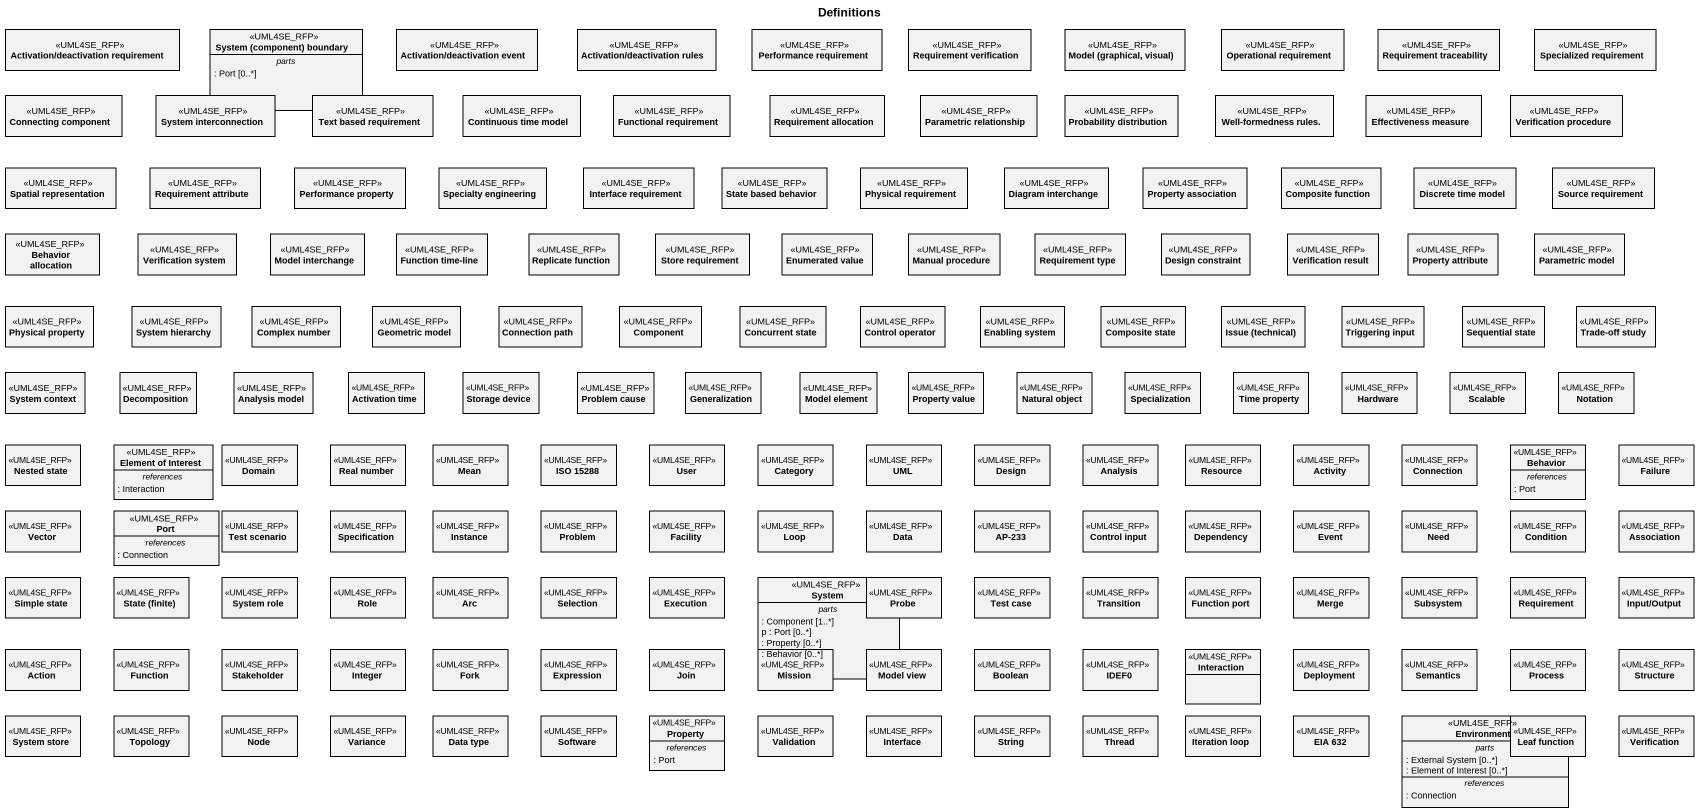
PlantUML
@startuml
title Definitions
hide circle
hide empty members
class "Activation/deactivation requirement" as Activation_deactivation <<UML4SE_RFP>>
class "System (component) boundary" as System_component_boundary <<UML4SE_RFP>> {
  -- parts --
  : Port [0..*]
}
class "Activation/deactivation event" as Activation_deactivation_2 <<UML4SE_RFP>>
class "Activation/deactivation rules" as Activation_deactivation_3 <<UML4SE_RFP>>
class "Performance requirement" as Performance_requirement <<UML4SE_RFP>>
class "Requirement verification" as Requirement_verification <<UML4SE_RFP>>
class "Model (graphical, visual)" as Model_graphical_visual <<UML4SE_RFP>>
class "Operational requirement" as Operational_requirement <<UML4SE_RFP>>
class "Requirement traceability" as Requirement_traceability <<UML4SE_RFP>>
class "Specialized requirement" as Specialized_requirement <<UML4SE_RFP>>
class "Connecting component" as Connecting_component <<UML4SE_RFP>>
class "System interconnection" as System_interconnection <<UML4SE_RFP>>
class "Text based requirement" as Text_based_requirement <<UML4SE_RFP>>
class "Continuous time model" as Continuous_time_model <<UML4SE_RFP>>
class "Functional requirement" as Functional_requirement <<UML4SE_RFP>>
class "Requirement allocation" as Requirement_allocation <<UML4SE_RFP>>
class "Parametric relationship" as Parametric_relationship <<UML4SE_RFP>>
class "Probability distribution" as Probability_distribution <<UML4SE_RFP>>
class "Well-formedness rules." as Well_formedness_rules <<UML4SE_RFP>>
class "Effectiveness measure" as Effectiveness_measure <<UML4SE_RFP>>
class "Verification procedure" as Verification_procedure <<UML4SE_RFP>>
class "Spatial representation" as Spatial_representation <<UML4SE_RFP>>
class "Requirement attribute" as Requirement_attribute <<UML4SE_RFP>>
class "Performance property" as Performance_property <<UML4SE_RFP>>
class "Specialty engineering" as Specialty_engineering <<UML4SE_RFP>>
class "Interface requirement" as Interface_requirement <<UML4SE_RFP>>
class "State based behavior" as State_based_behavior <<UML4SE_RFP>>
class "Physical requirement" as Physical_requirement <<UML4SE_RFP>>
class "Diagram interchange" as Diagram_interchange <<UML4SE_RFP>>
class "Property association" as Property_association <<UML4SE_RFP>>
class "Composite function" as Composite_function <<UML4SE_RFP>>
class "Discrete time model" as Discrete_time_model <<UML4SE_RFP>>
class "Source requirement" as Source_requirement <<UML4SE_RFP>>
class "Behavior allocation" as Behavior_allocation <<UML4SE_RFP>>
class "Verification system" as Verification_system <<UML4SE_RFP>>
class "Model interchange" as Model_interchange <<UML4SE_RFP>>
class "Function time-line" as Function_time_line <<UML4SE_RFP>>
class "Replicate function" as Replicate_function <<UML4SE_RFP>>
class "Store requirement" as Store_requirement <<UML4SE_RFP>>
class "Enumerated value" as Enumerated_value <<UML4SE_RFP>>
class "Manual procedure" as Manual_procedure <<UML4SE_RFP>>
class "Requirement type" as Requirement_type <<UML4SE_RFP>>
class "Design constraint" as Design_constraint <<UML4SE_RFP>>
class "Verification result" as Verification_result <<UML4SE_RFP>>
class "Property attribute" as Property_attribute <<UML4SE_RFP>>
class "Parametric model" as Parametric_model <<UML4SE_RFP>>
class "Physical property" as Physical_property <<UML4SE_RFP>>
class "System hierarchy" as System_hierarchy <<UML4SE_RFP>>
class "Complex number" as Complex_number <<UML4SE_RFP>>
class "Geometric model" as Geometric_model <<UML4SE_RFP>>
class "Connection path" as Connection_path <<UML4SE_RFP>>
class "Component" as Component_ <<UML4SE_RFP>>
class "Concurrent state" as Concurrent_state <<UML4SE_RFP>>
class "Control operator" as Control_operator <<UML4SE_RFP>>
class "Enabling system" as Enabling_system <<UML4SE_RFP>>
class "Composite state" as Composite_state <<UML4SE_RFP>>
class "Issue (technical)" as Issue_technical <<UML4SE_RFP>>
class "Triggering input" as Triggering_input <<UML4SE_RFP>>
class "Sequential state" as Sequential_state <<UML4SE_RFP>>
class "Trade-off study" as Trade_off_study <<UML4SE_RFP>>
class "System context" as System_context <<UML4SE_RFP>>
class Decomposition <<UML4SE_RFP>>
class "Analysis model" as Analysis_model <<UML4SE_RFP>>
class "Activation time" as Activation_time <<UML4SE_RFP>>
class "Storage device" as Storage_device <<UML4SE_RFP>>
class "Problem cause" as Problem_cause <<UML4SE_RFP>>
class Generalization <<UML4SE_RFP>>
class "Model element" as Model_element <<UML4SE_RFP>>
class "Property value" as Property_value <<UML4SE_RFP>>
class "Natural object" as Natural_object <<UML4SE_RFP>>
class Specialization <<UML4SE_RFP>>
class "Time property" as Time_property <<UML4SE_RFP>>
class Hardware <<UML4SE_RFP>>
class Scalable <<UML4SE_RFP>>
class Notation <<UML4SE_RFP>>
class "Nested state" as Nested_state <<UML4SE_RFP>>
class "Element of Interest" as Element_of_Interest <<UML4SE_RFP>> {
  -- references --
  : Interaction
}
class Domain <<UML4SE_RFP>>
class "Real number" as Real_number <<UML4SE_RFP>>
class Mean <<UML4SE_RFP>>
class "ISO 15288" as ISO_15288 <<UML4SE_RFP>>
class User <<UML4SE_RFP>>
class Category <<UML4SE_RFP>>
class UML <<UML4SE_RFP>>
class Design <<UML4SE_RFP>>
class Analysis <<UML4SE_RFP>>
class Resource <<UML4SE_RFP>>
class Activity <<UML4SE_RFP>>
class Connection <<UML4SE_RFP>>
class Behavior <<UML4SE_RFP>> {
  -- references --
  : Port
}
class Failure <<UML4SE_RFP>>
class Vector <<UML4SE_RFP>>
class "Port" as Port_ <<UML4SE_RFP>> {
  -- references --
  : Connection
}
class "Test scenario" as Test_scenario <<UML4SE_RFP>>
class Specification <<UML4SE_RFP>>
class Instance <<UML4SE_RFP>>
class Problem <<UML4SE_RFP>>
class Facility <<UML4SE_RFP>>
class "Loop" as Loop_ <<UML4SE_RFP>>
class Data <<UML4SE_RFP>>
class "AP-233" as AP_233 <<UML4SE_RFP>>
class "Control input" as Control_input <<UML4SE_RFP>>
class Dependency <<UML4SE_RFP>>
class Event <<UML4SE_RFP>>
class Need <<UML4SE_RFP>>
class Condition <<UML4SE_RFP>>
class Association <<UML4SE_RFP>>
class "Simple state" as Simple_state <<UML4SE_RFP>>
class "State (finite)" as State_finite <<UML4SE_RFP>>
class "System role" as System_role <<UML4SE_RFP>>
class Role <<UML4SE_RFP>>
class Arc <<UML4SE_RFP>>
class Selection <<UML4SE_RFP>>
class Execution <<UML4SE_RFP>>
class System <<UML4SE_RFP>> {
  -- parts --
  : Component [1..*]
  p : Port [0..*]
  : Property [0..*]
  : Behavior [0..*]
}
class Probe <<UML4SE_RFP>>
class "Test case" as Test_case <<UML4SE_RFP>>
class Transition <<UML4SE_RFP>>
class "Function port" as Function_port <<UML4SE_RFP>>
class Merge <<UML4SE_RFP>>
class Subsystem <<UML4SE_RFP>>
class Requirement <<UML4SE_RFP>>
class "Input/Output" as Input_Output <<UML4SE_RFP>>
class "Action" as Action_ <<UML4SE_RFP>>
class Function <<UML4SE_RFP>>
class Stakeholder <<UML4SE_RFP>>
class Integer <<UML4SE_RFP>>
class "Fork" as Fork_ <<UML4SE_RFP>>
class Expression <<UML4SE_RFP>>
class Join <<UML4SE_RFP>>
class Mission <<UML4SE_RFP>>
class "Model view" as Model_view <<UML4SE_RFP>>
class Boolean <<UML4SE_RFP>>
class IDEF0 <<UML4SE_RFP>>
class Interaction <<UML4SE_RFP>>
class Deployment <<UML4SE_RFP>>
class Semantics <<UML4SE_RFP>>
class "Process" as Process_ <<UML4SE_RFP>>
class Structure <<UML4SE_RFP>>
class "System store" as System_store <<UML4SE_RFP>>
class Topology <<UML4SE_RFP>>
class "Node" as Node_ <<UML4SE_RFP>>
class Variance <<UML4SE_RFP>>
class "Data type" as Data_type <<UML4SE_RFP>>
class Software <<UML4SE_RFP>>
class Property <<UML4SE_RFP>> {
  -- references --
  : Port
}
class Validation <<UML4SE_RFP>>
class "Interface" as Interface_ <<UML4SE_RFP>>
class String <<UML4SE_RFP>>
class Thread <<UML4SE_RFP>>
class "Iteration loop" as Iteration_loop <<UML4SE_RFP>>
class "EIA 632" as EIA_632 <<UML4SE_RFP>>
class Environment <<UML4SE_RFP>> {
  -- parts --
  : External System [0..*]
  : Element of Interest [0..*]
  -- references --
  : Connection
}
class "Leaf function" as Leaf_function <<UML4SE_RFP>>
class Verification <<UML4SE_RFP>>
@enduml
